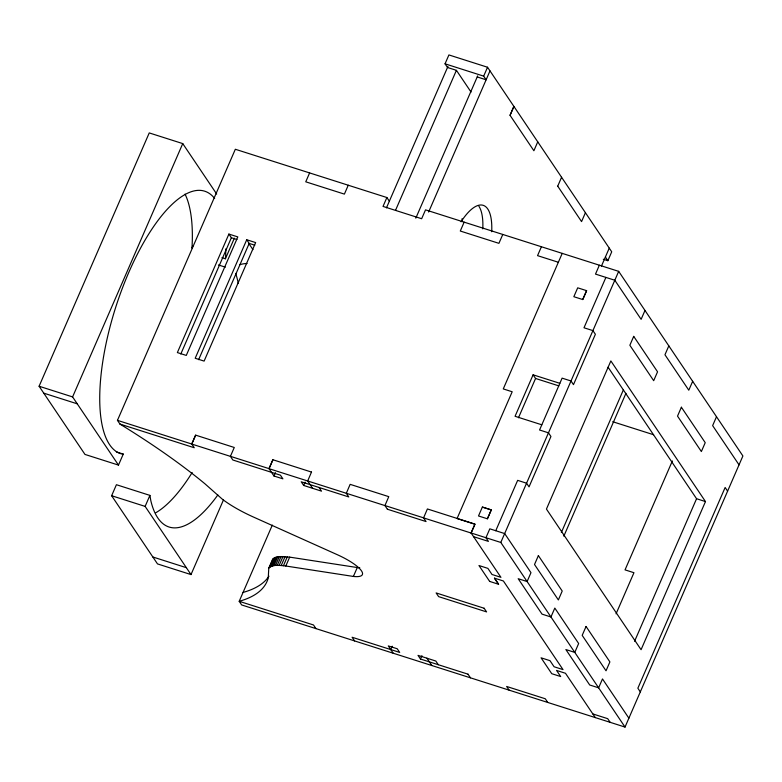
<?xml version="1.0" encoding="UTF-8"?>
<svg xmlns="http://www.w3.org/2000/svg" width="782" height="782" viewBox="0 0 782 782"><rect width="100%" height="100%" fill="white"/><g stroke="black" fill="none" stroke-linecap="round" stroke-linejoin="round"><path stroke-width="1.17" d="M359.769 567.742A32.258 8.24 23.5 0 1 357.266 567.546L289.672 557.126L279.34 556.579L275.137 557.468L272.635 559.228L268.773 568.113L268.265 577.888A383.356 97.926 23.5 0 1 239.204 601.309L241.658 604.945L625.023 727.064L742.9 455.965L618.679 271.354L425.535 209.859L421.654 218.725L383.024 206.419L386.885 197.533L235.333 149.264L117.456 420.354L119.92 424.02M221.941 257.689L225.402 258.793L225.617 256.193A137.837 49.491 -72.3 0 0 225.832 248.862M487.411 518.798L491.282 509.903L482.367 507.068L478.506 515.964L487.411 518.798L491.282 509.913L482.367 507.078M116.332 451.879L123.263 454.088L118.483 465.095L84.984 454.43L39.1 386.24L149.245 132.92L182.744 143.595L216.682 194.034M118.483 465.095L72.599 396.914L182.744 143.595M192.851 245.949L191.903 248.119L192.118 245.528A137.837 49.491 -72.3 0 0 185.051 194.122M223.515 499.815L191.004 574.584L157.505 563.91L111.631 495.729L116.41 484.713L149.909 495.387L150.828 500.705A137.837 49.491 -72.3 0 0 217.846 494.947M228.901 234.072L177.367 352.584L186.282 355.419L237.816 236.907L228.901 234.072L231.364 237.738L236.936 239.507M180.808 354.011L231.364 237.738M225.402 258.793L234.365 238.178M246.731 239.751L195.197 358.264L204.112 361.098L255.646 242.586L246.731 239.751L249.194 243.417L254.766 245.186M198.638 359.691L249.194 243.417M191.004 574.584L145.129 506.394L149.909 495.387M268.773 568.113C273.28 563.939 280.279 565.562 285.811 566.012L353.396 576.442A32.258 8.24 23.5 0 0 361.108 570.342A32.258 8.24 23.5 0 0 336.915 554.526L253.29 516.97A54.76 13.988 23.5 0 1 222.499 499.336L204.962 483.814A383.356 97.926 23.5 0 0 119.949 424.069L194.239 447.734L191.746 444.02L195.608 435.134L234.277 447.48L230.407 456.365L191.776 444.068L195.637 435.173M309.623 172.92L305.752 181.815L344.393 194.112L348.254 185.226M269.008 468.623L230.377 456.326L232.84 459.992L280.425 475.173L282.888 478.838L273.974 476.003L269.008 468.623L272.879 459.738L311.539 472.084M272.908 459.787L269.037 468.672L384.94 505.583L388.771 496.648L350.14 484.351L346.309 493.286L348.772 496.941L301.226 481.8L303.69 485.466L321.519 491.145L319.027 487.44M471.038 92.041L456.424 70.331L447.509 67.487L445.046 63.821L448.907 54.936L487.538 67.242L611.729 251.804L607.868 260.699L603.323 259.253M386.455 207.865L447.949 66.421M273.974 476.003L275.42 472.67M395.497 210.407L456.385 70.38M272.312 525.103L239.204 601.309L313.504 624.974L315.957 628.63M415.809 218.158L477.675 75.883M303.69 485.466L305.136 482.132M269.409 567.429L273.27 558.543M270.24 566.842L274.111 557.957M311.51 472.045L307.668 480.979L312.585 488.281M477.225 76.949L486.14 79.793L483.677 76.128L487.538 67.242M271.276 566.354L275.137 557.468M272.488 565.963L276.359 557.067M273.896 565.669L277.757 556.774M428.624 212.03L489.991 70.888M275.469 565.474L279.34 556.579M277.229 565.376L281.09 556.491M279.145 565.386L283.006 556.491M281.217 565.494L285.088 556.608M283.446 565.699L287.307 556.813M285.811 566.012L289.672 557.126M510.04 115.296L513.901 106.411L510.05 115.316L533.891 150.75L537.742 141.835M464.146 222.137L460.285 231.032L498.916 243.339L502.787 234.444M353.396 576.442L357.266 567.546M557.722 186.175L561.574 177.27M541.418 246.75L537.547 255.636L558.358 262.263M562.219 253.378L503.276 388.918L512.19 391.762L457.069 518.534L474.899 524.214L471.116 533.031L423.57 517.889L427.402 508.955L474.987 524.145L471.087 532.982L500.93 577.331L492.005 574.487L487.89 568.377L478.975 565.533L489.669 581.427M390.765 649.578L392.193 646.215M585.415 212.694L581.564 221.599L557.713 186.155M559.844 383.327L533.099 374.813L515.064 416.288L541.809 424.802M518.476 417.774L535.562 378.468L533.099 374.813M468.027 674.182L420.481 659.04L421.928 655.707M582.746 299.545L586.608 290.66L577.702 287.825L573.841 296.71L582.746 299.555L586.608 290.66M599.364 265.206L595.503 274.091L614.818 280.249L641.123 319.339L644.984 310.454M601.466 266.046L609.256 248.129M495.759 530.724L517.655 480.353L526.569 483.198L529.033 486.863L550.939 436.493L548.475 432.827L539.56 429.992L562.102 378.136L571.016 380.981L573.48 384.646L595.385 334.276L592.912 330.61L583.998 327.775L605.903 277.405M625.023 727.064L500.803 542.454L618.679 271.354M561.359 532.503L623.469 389.661M563.832 536.169L625.942 393.326M668.825 345.879L664.954 354.764L688.795 390.198L692.666 381.303M672.364 460.96L625.033 569.873L633.948 572.707L616.069 613.821M716.498 416.738L712.637 425.623L739.039 464.86M634.573 641.299L696.567 498.73L608.064 367.198M705.481 501.565L641.074 649.705L546.442 509.072L610.859 360.932L705.481 501.565L696.567 498.73M123.263 454.088L120.262 453.57A137.837 49.491 -72.3 0 1 121.366 290.865A137.837 49.491 -72.3 0 1 214.649 198.462M445.046 63.821L483.677 76.128M218.422 264.951L225.353 267.151M535.562 378.468L558.827 385.878M612.707 421.723L653.596 434.733M39.1 386.24L72.599 396.914M43.753 393.151L77.252 403.825M117.456 420.354L191.746 444.02M471.087 532.982L500.803 542.454M387.373 509.209L426.034 521.555L423.541 517.84L384.91 505.543L387.403 509.248M473.569 536.677L488.408 541.379L485.945 537.713L489.806 528.827L504.673 533.568L530.978 572.659L527.107 581.544L518.192 578.709L542.034 614.134L550.948 616.978L554.809 608.083L578.651 643.518L574.79 652.403L565.875 649.559L589.706 684.993L598.621 687.828L602.492 678.942L628.884 718.179M498.574 584.252L494.468 578.142L503.393 580.997L563.011 669.607L554.096 666.763L549.99 660.663L541.076 657.818L551.76 673.703L560.674 676.538L556.559 670.428L565.484 673.273L595.307 717.602M489.659 581.417L498.584 584.271L494.478 578.162M111.631 495.729L145.129 506.394M152.861 556.999L186.351 567.673M592.844 713.937L607.702 718.668L610.165 722.333M605.405 257.034L607.868 260.699M727.602 491.155L725.139 487.489L637.858 688.219L640.321 691.884M386.885 197.533L389.348 201.199M248.881 243.583L252.957 249.634M547.742 702.432L545.279 698.766L506.648 686.469L509.111 690.135M468.007 674.162L470.481 677.828M438.311 664.72L435.828 661.034L418.018 655.375L420.481 659.04M426.913 658.19L431.85 665.531M393.219 653.234L388.302 645.912L397.217 648.757L399.68 652.413L352.115 637.252L354.598 640.927M235.656 273.417A137.837 49.491 -72.3 0 1 238.246 283.25M192.157 472.533A137.837 49.491 -72.3 0 1 155.921 512.669M240.006 264.658A137.837 49.491 -72.3 0 1 247.053 263.505M268.959 576.158A383.356 97.926 23.5 0 1 243.075 592.424M462.074 218.706A55.972 20.097 -72.3 0 1 462.035 221.062M461.077 221.775A55.972 20.097 -72.3 0 1 491.702 231.746M478.858 206.194A55.972 20.097 -72.3 0 1 482.787 228.901M538.378 555.621L534.517 564.506L558.358 599.941L562.219 591.045L538.378 555.621M633.713 336.377L629.852 345.263L653.684 380.687L657.554 371.802L633.713 336.377M586.06 626.48L582.189 635.365L606.03 670.79L609.892 661.904L586.06 626.48M681.386 407.227L677.525 416.122L701.366 451.546L705.227 442.661L681.386 407.227M484.126 608.249L436.131 592.932L438.614 596.627L486.59 611.905L484.107 608.22"/></g></svg>
